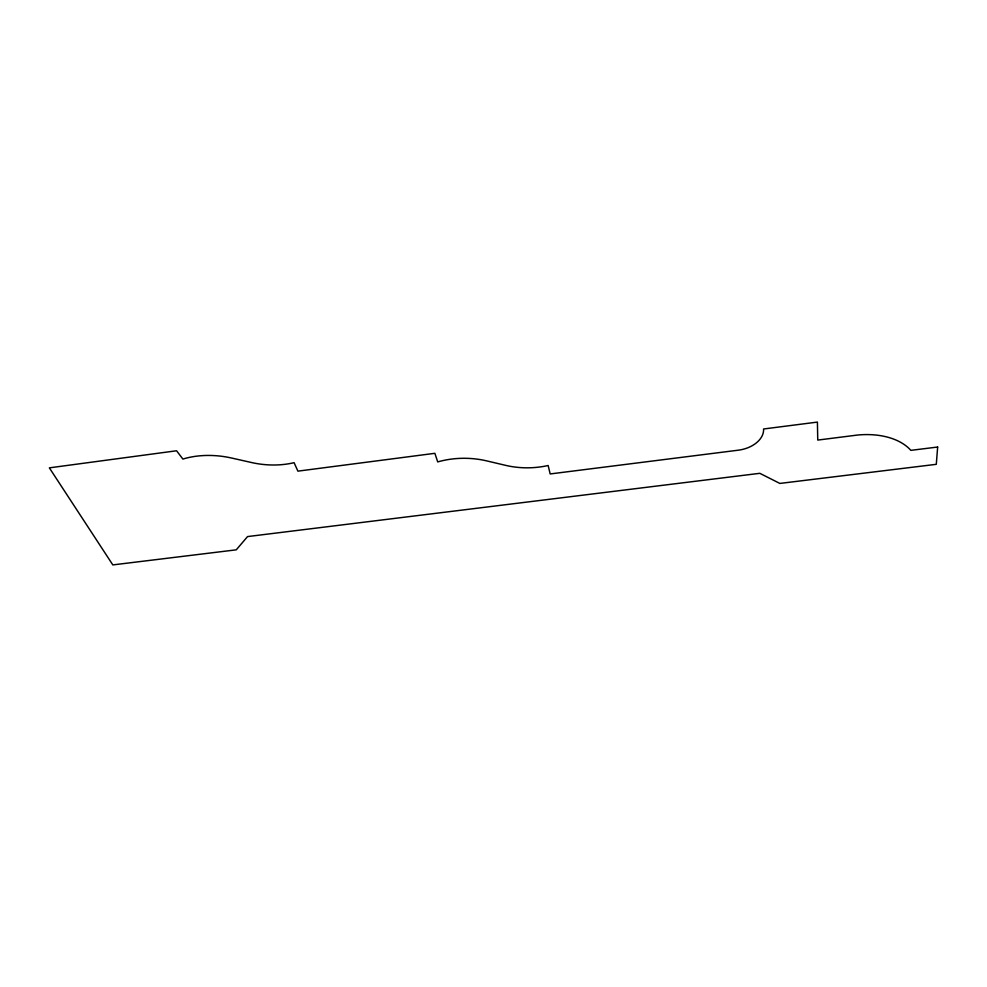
<?xml version="1.0" encoding="UTF-8"?>
<svg xmlns="http://www.w3.org/2000/svg" width="987" height="987" viewBox="0 0 987 987"><rect width="100%" height="100%" fill="white"/><g stroke="black" fill="none" stroke-linecap="round" stroke-linejoin="round"><path stroke-width="1.48" d="M937.65 447.037L936.293 464.322L779.853 483.433L759.817 473.316L247.552 536.583L236.263 549.833L112.826 564.909L49.35 467.85L176.574 450.763L182.891 459.078A67.215 42.293 9.5 0 1 231.649 458.042L251.537 462.533A68.831 46.685 9.5 0 0 294.089 462.681L297.901 471.144L434.872 453.317L437.722 461.916A65.87 42.996 1.2 0 1 486.677 460.88L505.628 465.358A67.758 47.253 -1.3 0 0 548.143 465.506L550.178 473.945L738.362 450.183A26.859 17.976 -9.4 0 0 763.568 428.987L817.409 422.091L817.754 440.079L857.95 434.996A63.908 39.924 -11.9 0 1 910.841 450.356L937.65 447.037"/></g></svg>
